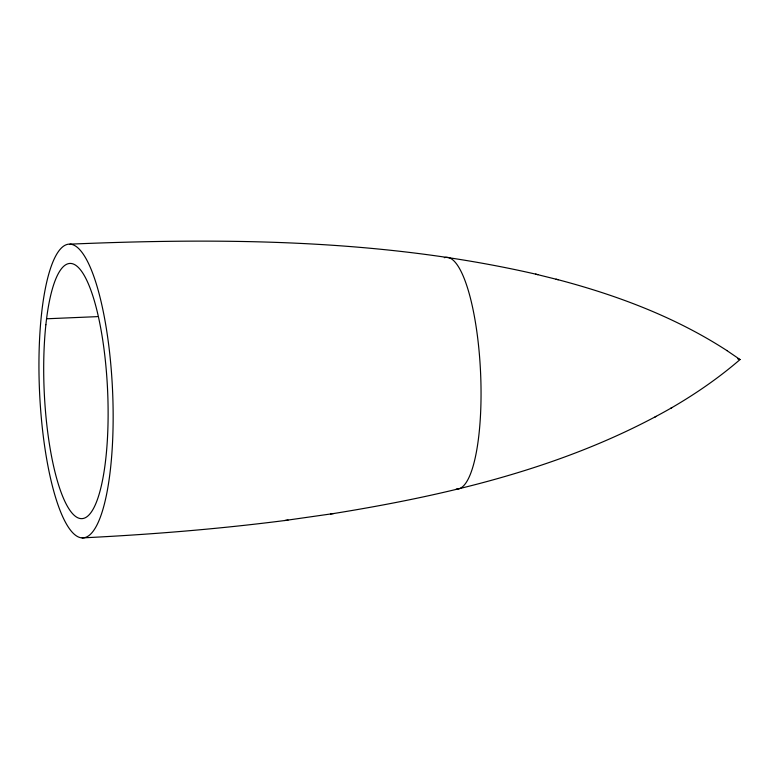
<?xml version="1.0" encoding="UTF-8"?>
<svg xmlns="http://www.w3.org/2000/svg" width="779" height="779" viewBox="0 0 779 779"><rect width="100%" height="100%" fill="white"/><g stroke="black" fill="none" stroke-linecap="round" stroke-linejoin="round"><path stroke-width="1.17" d="M726.739 350.472L740.05 359.547C718.968 377.757 695.949 393.638 671.878 407.641L670.807 408.245M330.53 513.994L333.792 513.517C450.457 494.597 568.388 466.787 671.878 407.641M654.944 417.067L656.21 416.366M82.136 537.899C149.831 534.579 217.438 529.155 284.686 520.538L288.055 520.041M284.686 520.538L333.792 513.517M46.565 318.786L97.365 316.634M69.993 244.148C225.423 237.634 383.18 239.153 535.514 274.101L537.851 274.675M556.05 279.203L558.241 279.749C617.377 295.338 675.49 317.189 726.982 350.618M535.514 274.101L558.241 279.749M737.732 358.837L740.05 359.547M444.322 257.693A116.013 28.794 87.3 0 1 480.439 369.889A116.013 28.794 87.3 0 1 456.27 489.066M41.56 313.723A147.046 36.496 87.3 0 0 81.483 537.841A147.046 36.496 87.3 0 0 105.155 321.503A147.046 36.496 87.3 0 0 41.56 313.723M45.873 324.726A127.746 31.686 87.3 0 0 80.85 518.61A127.746 31.686 87.3 0 0 101.017 329.76A127.746 31.686 87.3 0 0 45.873 324.726"/></g></svg>
